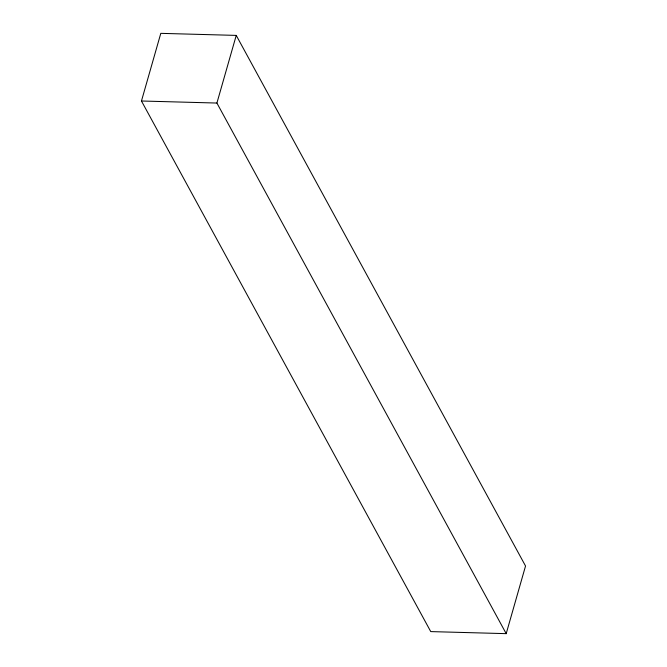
<?xml version="1.0" encoding="UTF-8"?>
<svg xmlns="http://www.w3.org/2000/svg" width="667" height="667" viewBox="0 0 667 667"><rect width="100%" height="100%" fill="white"/><g stroke="black" fill="none" stroke-linecap="round" stroke-linejoin="round"><path stroke-width="1" d="M141.462 101L160.797 33.35L236.243 35.401L525.538 566L506.203 633.65L430.757 631.599L141.462 101L216.908 103.051L506.203 633.65M216.908 103.051L236.243 35.401"/></g></svg>
